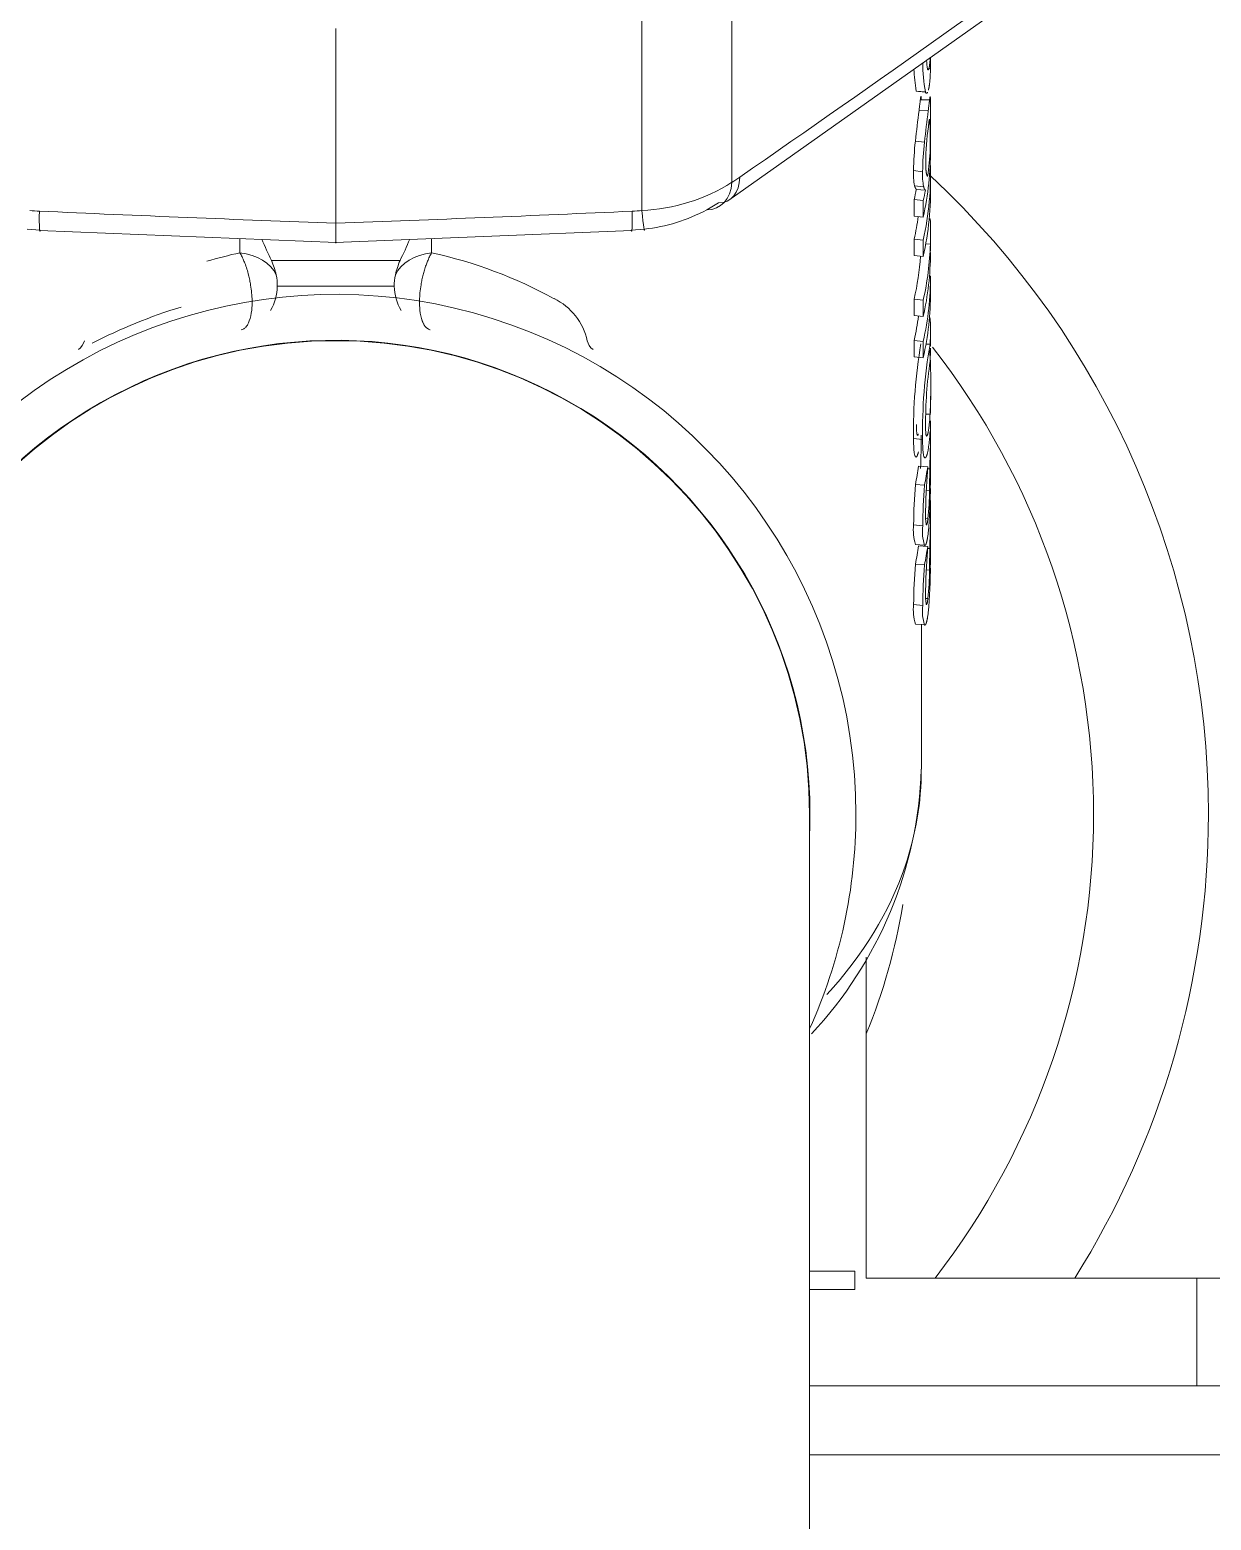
# Model space of a CAD drawing. Header units: millimetres. Extents: x 113490 to 142599, y -20467 to 115.
# Drawn here: x 132971.4 to 133022.9, y -7478.7 to -7413.8 of the extents above; entities that cross this region are included whole.
import ezdxf

# ---------------------------------------------------------------- set-up
doc = ezdxf.new("R2010")
doc.units = ezdxf.units.MM
doc.layers.add('DV1_0', color=7, linetype='Continuous')

msp = doc.modelspace()

# ---------------------------------------------------------------- linework, layer by layer
at = {"layer": 'DV1_0', "color": 7, "linetype": 'Continuous', "lineweight": 15}
for p, q in [((133002.019, -7421.115), (133019.776, -7408.558)), ((132984.761, -7413.747), (132984.761, -7422.22)), ((133010.53, -7415.494), (133010.647, -7415.491)), ((133010.661, -7415.253), (133010.661, -7415.004)), ((133010.041, -7416.465), (133010.437, -7416.502)), ((133010.256, -7416.843), (133010.656, -7416.849)), ((133010.588, -7417.894), (133010.637, -7417.896)), ((133010.002, -7418.65), (133010.398, -7418.69)), ((133010.661, -7419.094), (133010.661, -7418.379)), ((133009.967, -7420.592), (133010.363, -7420.635)), ((133010.661, -7420.813), (133010.661, -7420.098)), ((133009.948, -7421.911), (133009.948, -7421.196)), ((133009.948, -7421.196), (133010.343, -7421.24)), ((133010.04, -7420.751), (133010.436, -7420.789)), ((133010.343, -7421.955), (133010.343, -7421.24)), ((133009.948, -7421.911), (133010.343, -7421.955)), ((132971.322, -7422.476), (132971.894, -7422.525)), ((132971.865, -7422.539), (132984.796, -7423.059)), ((132984.727, -7423.059), (132997.658, -7422.539)), ((132997.628, -7422.525), (132998.2, -7422.476)), ((133010.604, -7422.03), (133010.65, -7422.029)), ((133009.948, -7423.63), (133009.948, -7422.915)), ((133009.948, -7422.915), (133010.343, -7422.959)), ((133010.343, -7423.674), (133010.343, -7422.959)), ((133010.661, -7423.43), (133010.661, -7422.701)), ((133009.948, -7423.63), (133010.343, -7423.674)), ((133010.661, -7425.223), (133010.661, -7424.508)), ((133009.948, -7426.248), (133009.948, -7425.533)), ((133009.948, -7425.533), (133010.343, -7425.577)), ((133010.343, -7426.292), (133010.343, -7425.577)), ((133009.948, -7426.248), (133010.343, -7426.292)), ((133010.661, -7427.583), (133010.661, -7426.841)), ((133009.948, -7428.04), (133009.948, -7427.325)), ((133009.948, -7427.325), (133010.343, -7427.369)), ((133010.343, -7428.084), (133010.343, -7427.369)), ((133009.948, -7428.04), (133010.343, -7428.084)), ((133010.661, -7430.497), (133010.661, -7429.754)), ((133010.661, -7431.86), (133010.661, -7431.071)), ((133010.139, -7432.803), (133010.537, -7432.83)), ((133010.534, -7432.917), (133010.627, -7432.92)), ((133010.537, -7432.83), (133010.537, -7432.867)), ((133010.002, -7433.599), (133010.398, -7433.639)), ((133010.479, -7433.857), (133010.613, -7433.863)), ((133010.661, -7435.331), (133010.661, -7434.541)), ((133010.008, -7436.212), (133010.404, -7436.252)), ((133010.139, -7436.273), (133010.537, -7436.301)), ((133010.444, -7436.232), (133010.447, -7436.232)), ((133010.534, -7436.387), (133010.627, -7436.391)), ((133010.537, -7436.301), (133010.537, -7436.337)), ((133010.002, -7437.069), (133010.398, -7437.109)), ((133010.479, -7437.327), (133010.613, -7437.333)), ((133010.008, -7439.682), (133010.404, -7439.722)), ((133010.261, -7446.008), (133010.261, -7439.685)), ((133010.444, -7439.702), (133010.447, -7439.703)), ((133005.391, -7507.97), (133005.391, -7447.97)), ((133007.861, -7468.17), (133007.861, -7454.192)), ((133005.391, -7467.87), (133007.361, -7467.87)), ((133007.361, -7467.87), (133007.361, -7468.67)), ((133005.391, -7468.67), (133007.361, -7468.67)), ((133022.261, -7468.17), (133007.861, -7468.17)), ((133025.261, -7468.17), (133022.261, -7468.17)), ((133034.76, -7472.87), (133005.391, -7472.87)), ((133034.76, -7475.87), (133005.391, -7475.87))]:
    msp.add_line(p, q, dxfattribs=at)
at = {"layer": 'DV1_0', "color": 7, "linetype": 'Continuous', "lineweight": 20}
for p, q in [((133002.015, -7412.055), (133002.015, -7420.442)), ((132998.087, -7413.253), (132998.087, -7421.67)), ((133010.161, -7417.309), (133010.559, -7417.334)), ((133009.921, -7419.934), (133010.316, -7419.98)), ((133000.913, -7421.639), (133001.422, -7421.333)), ((132980.589, -7422.89), (132980.589, -7423.509)), ((132988.934, -7422.89), (132988.934, -7423.509)), ((133010.454, -7423.127), (133010.655, -7423.13)), ((132981.964, -7423.852), (132987.559, -7423.852)), ((132987.31, -7424.97), (132982.213, -7424.97)), ((133010.463, -7427.485), (133010.641, -7427.49)), ((133010.474, -7430.538), (133010.641, -7430.543)), ((133009.921, -7431.605), (133010.316, -7431.651)), ((133009.926, -7435.36), (133010.32, -7435.405)), ((133010.451, -7435.092), (133010.546, -7435.099)), ((133009.926, -7438.83), (133010.32, -7438.876)), ((133010.451, -7438.563), (133010.546, -7438.569)), ((133022.261, -7468.17), (133022.261, -7472.87))]:
    msp.add_line(p, q, dxfattribs=at)
for centre, radius, start, end in [((132351.094, -6480.4), 1143.415, 304.720539, 305.808243), ((132997.739, -7413.661), 8.016, 272.48204, 302.23378), ((132997.833, -7413.703), 7.931, 301.82566, 304.75413), ((132972.28, -7412.282), 9.425, 264.86575, 267.40583), ((133029.7, -6152.753), 1270.262, 267.389881, 267.9726), ((132939.822, -6152.748), 1270.268, 272.027401, 272.610117), ((132997.243, -7412.282), 9.425, 272.59417, 275.13425), ((132984.895, -7443.087), 20.046, 102.40592, 106.66241), ((132984.627, -7443.087), 20.046, 61.26357, 77.59408), ((132993.12, -7427.898), 2.649, 12.0833, 64.38428), ((132973.229, -7427.221), 0.596, 303.62601, 348.08221), ((132996.293, -7427.221), 0.596, 191.91779, 236.37399), ((132984.761, -7447.97), 33, 0, 38.0669), ((132984.761, -7447.97), 33, 322.25696, 0)]:
    msp.add_arc(centre, radius, start, end, dxfattribs=at)
at = {"layer": 'DV1_0', "color": 7, "linetype": 'Continuous', "lineweight": 15}
for centre, radius, start, end in [((133016.307, -7415.313), 6.371, 181.74385, 190.41569), ((133016.5, -7415.359), 6.17, 178.82267, 190.68294), ((133015.692, -7414.655), 5.23, 185.25736, 189.38136), ((132945.274, -8279.467), 865.415, 85.681194, 85.701617), ((132945.274, -8279.467), 865.415, 85.675256, 85.676042), ((133072.302, -7425.338), 62.658, 172.63766, 173.87259), ((133075.106, -7425.689), 65.085, 172.62489, 173.82727), ((132922.617, -7417.916), 88.045, 359.6742, 0.69418), ((133022.414, -7419.66), 11.961, 172.12169, 179.58171), ((132956.165, -7418.921), 54.482, 359.92412, 1.07846), ((133023.25, -7420.131), 13.331, 173.62233, 179.1531), ((133023.615, -7420.181), 13.301, 173.56349, 179.132), ((132997.711, -7418.379), 12.95, 359.8352, 0.4532), ((133012.496, -7420.085), 2.579, 176.63505, 191.33242), ((133012.809, -7420.132), 2.498, 176.51363, 191.61776), ((132984.761, -7447.97), 38, 0, 47.03285), ((132997.532, -7415.494), 7.013, 275.46717, 298.8181), ((133310.3, -7422.67), 325.539, 179.9209, 180.07512), ((132993.758, -7422.657), 16.904, 358.39476, 2.12804), ((132999.388, -7415.322), 19.4, 203.0662, 206.08511), ((132970.135, -7415.322), 19.4, 333.91489, 336.9338), ((132980.261, -7424.904), 1.953, 358.08889, 12.77381), ((132989.261, -7424.904), 1.953, 167.22619, 181.91111), ((132980.12, -7424.954), 2.093, 329.28862, 359.56054), ((132989.403, -7424.954), 2.093, 180.43946, 210.71138), ((132984.761, -7447.97), 22.65, 0, 204.38153), ((132984.761, -7447.97), 23.1, 106.94712, 117.34329), ((132984.761, -7447.97), 20.65, 0, 182.47977), ((132984.761, -7447.97), 20.63, 0, 180), ((133032.447, -7431.278), 22.528, 170.2892, 180.83072), ((133032.477, -7431.291), 22.164, 170.12499, 180.93166), ((132986.274, -7429.26), 24.401, 356.98688, 3.58294), ((133029.425, -7430.954), 18.98, 171.74049, 180.24029), ((132968.247, -7431.222), 42.414, 357.70498, 0.52835), ((132968.135, -7431.225), 42.126, 357.71363, 359.69644), ((132970.982, -7432.096), 39.68, 359.14061, 0.36676), ((133073.532, -7437.06), 63.134, 176.19211, 177.00368), ((132973.908, -7432.844), 36.719, 358.4104, 359.8808), ((132631.995, -7431.041), 378.667, 359.60773, 359.75034), ((133035.93, -7435.612), 26.006, 175.55947, 179.44313), ((133036.159, -7435.662), 25.84, 175.50962, 179.4306), ((132992.788, -7433.885), 17.866, 354.07214, 0.80757), ((133030.454, -7435.005), 20.009, 176.43157, 179.4973), ((133000.217, -7433.92), 10.396, 353.48752, 0.31425), ((132968.247, -7434.692), 42.414, 357.70498, 0.52835), ((133013.62, -7434.925), 3.175, 178.28264, 187.46573), ((133011.971, -7435.592), 2.059, 173.50979, 197.52331), ((133012.281, -7435.639), 1.975, 173.2037, 198.07989), ((132970.982, -7435.566), 39.68, 359.14061, 0.36676), ((132631.995, -7434.511), 378.667, 359.60773, 359.75034), ((133073.532, -7440.53), 63.134, 176.19211, 177.00368), ((132973.908, -7436.314), 36.719, 358.4104, 359.8808), ((133035.93, -7439.083), 26.006, 175.55947, 179.44313), ((133036.159, -7439.132), 25.84, 175.50962, 179.4306), ((133030.454, -7438.475), 20.009, 176.43157, 179.4973), ((133000.217, -7437.39), 10.396, 353.48752, 0.31425), ((132992.788, -7437.355), 17.866, 354.07214, 0.80757), ((133011.971, -7439.063), 2.059, 173.50979, 197.52331), ((133012.281, -7439.109), 1.975, 173.2037, 198.07989), ((133013.62, -7438.395), 3.175, 178.28264, 187.46573), ((132992.53, -7445.402), 17.74, 316.8781, 358.02861), ((132984.761, -7447.97), 22.65, 335.61847, 0), ((132984.761, -7447.97), 20.65, 357.4781, 0), ((132984.761, -7447.97), 38, 327.8878, 0), ((132984.761, -7447.97), 38, 327.8878, 0), ((132984.761, -7447.97), 25, 337.51804, 350.95462)]:
    msp.add_arc(centre, radius, start, end, dxfattribs=at)
for centre, major_axis, start_param, end_param in [((132984.761, -7419.094), (-25.9, 0), 2.98473, 3.14566), ((132984.761, -7418.379), (25.9, 0), 6.184288, 6.249626), ((132984.761, -7420.098), (-25.9, 0), 2.98473, 3.169005), ((132984.761, -7420.813), (-25.9, 0), 2.98473, 3.16066), ((132984.761, -7418.379), (25.5, 0), -0.156863, -0.131948), ((132984.761, -7418.379), (25.9, 0), -0.156863, -0.131948), ((132984.761, -7420.098), (-25.5, 0), 2.98473, 3.039751), ((132984.761, -7422.716), (25.9, 0), 6.126323, 6.260558), ((132980.261, -7425.336), (0, 2.828), 5.022656, 5.264735), ((132989.261, -7425.336), (0, 2.828), 1.01845, 1.26053), ((132984.761, -7422.716), (25.5, 0), 6.126323, 6.230724), ((132984.761, -7423.431), (25.9, 0), 6.126323, 6.279118), ((132984.761, -7424.508), (-25.9, 0), 2.98473, 3.141593), ((132984.761, -7425.223), (-25.9, 0), 2.98473, 3.141593), ((132984.761, -7424.508), (-25.5, 0), 2.98473, 3.043776), ((132984.761, -7431.036), (25.5, 0), 6.14056, 6.185051), ((132984.761, -7431.036), (25.9, 0), 6.14056, 6.185051), ((132984.761, -7434.506), (25.5, 0), 6.14056, 6.185051), ((132984.761, -7434.506), (25.9, 0), 6.14056, 6.185051)]:
    msp.add_ellipse(centre, major_axis=major_axis, ratio=0.707107, start_param=start_param, end_param=end_param, dxfattribs=at)
at = {"layer": 'DV1_0', "color": 7, "linetype": 'Continuous', "lineweight": 20}
for centre, major_axis, start_param, end_param in [((132980.261, -7424.904), (2, 0), 0.310267, 1.406421), ((132989.261, -7424.904), (-2, 0), 4.876765, 5.972919)]:
    msp.add_ellipse(centre, major_axis=major_axis, ratio=0.707107, start_param=start_param, end_param=end_param, dxfattribs=at)
at = {"layer": 'DV1_0', "color": 7, "linetype": 'Continuous', "lineweight": 15}
for points, knots in [([(133010.646, -7415.04), (133010.646, -7415.049), (133010.644, -7415.07), (133010.642, -7415.115), (133010.638, -7415.161), (133010.634, -7415.208), (133010.631, -7415.238), (133010.628, -7415.267), (133010.626, -7415.285), (133010.624, -7415.307), (133010.622, -7415.323), (133010.62, -7415.341), (133010.618, -7415.353), (133010.617, -7415.363), (133010.616, -7415.369), (133010.615, -7415.374), (133010.614, -7415.378), (133010.614, -7415.382), (133010.613, -7415.386), (133010.613, -7415.39), (133010.612, -7415.393), (133010.611, -7415.398), (133010.61, -7415.403), (133010.609, -7415.412), (133010.607, -7415.421), (133010.605, -7415.435), (133010.603, -7415.446), (133010.6, -7415.459), (133010.598, -7415.469), (133010.594, -7415.483), (133010.591, -7415.496), (133010.585, -7415.512), (133010.581, -7415.524), (133010.574, -7415.538), (133010.567, -7415.547), (133010.556, -7415.551), (133010.545, -7415.542), (133010.536, -7415.521), (133010.532, -7415.507)], [0.2556357, 0.2556357, 0.2556357, 0.2556357, 0.2708333, 0.2916667, 0.3333333, 0.3541667, 0.3854167, 0.3958333, 0.4166667, 0.4270833, 0.4479167, 0.4583333, 0.4739583, 0.4791667, 0.4869792, 0.4895833, 0.4947917, 0.4973958, 0.5026042, 0.5052083, 0.5104167, 0.5130208, 0.5208333, 0.5260417, 0.5416667, 0.5520833, 0.5729167, 0.5833333, 0.6041667, 0.6145833, 0.6458333, 0.6666667, 0.7083333, 0.7291667, 0.7916667, 0.8333333, 0.9166667, 1, 1, 1, 1]), ([(133010.661, -7415.257), (133010.661, -7415.345), (133010.66, -7415.49), (133010.655, -7415.641), (133010.65, -7415.748), (133010.647, -7415.816), (133010.642, -7415.897), (133010.637, -7415.958), (133010.631, -7416.031), (133010.625, -7416.086), (133010.619, -7416.144), (133010.614, -7416.18), (133010.609, -7416.215), (133010.606, -7416.238), (133010.602, -7416.262), (133010.599, -7416.278), (133010.597, -7416.293), (133010.595, -7416.303), (133010.592, -7416.316), (133010.591, -7416.325), (133010.588, -7416.336), (133010.587, -7416.343), (133010.586, -7416.35), (133010.585, -7416.354), (133010.583, -7416.36), (133010.582, -7416.364), (133010.581, -7416.37), (133010.58, -7416.374), (133010.579, -7416.38), (133010.577, -7416.387), (133010.575, -7416.396), (133010.573, -7416.404), (133010.571, -7416.413), (133010.569, -7416.421), (133010.567, -7416.427), (133010.566, -7416.43), (133010.566, -7416.431)], [0, 0, 0, 0, 0.0833333, 0.1458333, 0.1666667, 0.2083333, 0.2291667, 0.2708333, 0.2916667, 0.3333333, 0.3541667, 0.3854167, 0.3958333, 0.4166667, 0.4270833, 0.4427083, 0.4479167, 0.4583333, 0.4635417, 0.4739583, 0.4791667, 0.4869792, 0.4895833, 0.4947917, 0.4973958, 0.5026042, 0.5052083, 0.5104167, 0.5130208, 0.5208333, 0.5260417, 0.5364583, 0.5416667, 0.5520833, 0.5572917, 0.5600002, 0.5600002, 0.5600002, 0.5600002]), ([(133010.161, -7417.309), (133010.167, -7417.26), (133010.179, -7417.169), (133010.191, -7417.068), (133010.201, -7416.988), (133010.207, -7416.94), (133010.212, -7416.896), (133010.216, -7416.869), (133010.219, -7416.841), (133010.222, -7416.824), (133010.224, -7416.808), (133010.225, -7416.798), (133010.227, -7416.787), (133010.228, -7416.78), (133010.229, -7416.773), (133010.229, -7416.769), (133010.23, -7416.763), (133010.231, -7416.759), (133010.231, -7416.755), (133010.232, -7416.752), (133010.232, -7416.749), (133010.233, -7416.748), (133010.233, -7416.745), (133010.233, -7416.744), (133010.234, -7416.742), (133010.234, -7416.74), (133010.234, -7416.737), (133010.235, -7416.735), (133010.235, -7416.732), (133010.236, -7416.729), (133010.237, -7416.725), (133010.237, -7416.723), (133010.238, -7416.719), (133010.239, -7416.716), (133010.24, -7416.711), (133010.241, -7416.708), (133010.242, -7416.704), (133010.243, -7416.701), (133010.245, -7416.699), (133010.246, -7416.7), (133010.248, -7416.704), (133010.25, -7416.714), (133010.252, -7416.737), (133010.254, -7416.775), (133010.256, -7416.818), (133010.256, -7416.843)], [0, 0, 0, 0, 0.083333, 0.166667, 0.208333, 0.270833, 0.291667, 0.333333, 0.354167, 0.385417, 0.395833, 0.416667, 0.427083, 0.442708, 0.447917, 0.458333, 0.463542, 0.473958, 0.479167, 0.486979, 0.489583, 0.494792, 0.497396, 0.502604, 0.505208, 0.510417, 0.513021, 0.520833, 0.526042, 0.536458, 0.541667, 0.552083, 0.557292, 0.572917, 0.583333, 0.604167, 0.614583, 0.645833, 0.666667, 0.708333, 0.729167, 0.791667, 0.833333, 0.916667, 1, 1, 1, 1]), ([(133010.535, -7416.517), (133010.535, -7416.518), (133010.53, -7416.527), (133010.524, -7416.538), (133010.511, -7416.555), (133010.498, -7416.565), (133010.48, -7416.567), (133010.46, -7416.552), (133010.444, -7416.522), (133010.437, -7416.502)], [0.6642282, 0.6642282, 0.6642282, 0.6642282, 0.6666667, 0.7083333, 0.7291667, 0.7916667, 0.8333333, 0.9166667, 1, 1, 1, 1]), ([(133010.559, -7417.334), (133010.566, -7417.284), (133010.577, -7417.191), (133010.59, -7417.089), (133010.6, -7417.008), (133010.606, -7416.958), (133010.611, -7416.914), (133010.615, -7416.886), (133010.619, -7416.857), (133010.621, -7416.84), (133010.623, -7416.823), (133010.625, -7416.813), (133010.626, -7416.801), (133010.627, -7416.794), (133010.628, -7416.787), (133010.629, -7416.783), (133010.63, -7416.777), (133010.63, -7416.773), (133010.631, -7416.769), (133010.631, -7416.766), (133010.632, -7416.763), (133010.632, -7416.761), (133010.633, -7416.759), (133010.633, -7416.757), (133010.633, -7416.755), (133010.633, -7416.753), (133010.634, -7416.75), (133010.634, -7416.748), (133010.635, -7416.744), (133010.635, -7416.741), (133010.636, -7416.738), (133010.637, -7416.735), (133010.637, -7416.731), (133010.638, -7416.728), (133010.639, -7416.723), (133010.64, -7416.719), (133010.642, -7416.715), (133010.643, -7416.712), (133010.645, -7416.709), (133010.646, -7416.709), (133010.648, -7416.713), (133010.65, -7416.722), (133010.652, -7416.744), (133010.654, -7416.782), (133010.656, -7416.824), (133010.656, -7416.849)], [0, 0, 0, 0, 0.083333, 0.166667, 0.208333, 0.270833, 0.291667, 0.333333, 0.354167, 0.385417, 0.395833, 0.416667, 0.427083, 0.442708, 0.447917, 0.458333, 0.463542, 0.473958, 0.479167, 0.486979, 0.489583, 0.494792, 0.497396, 0.502604, 0.505208, 0.510417, 0.513021, 0.520833, 0.526042, 0.536458, 0.541667, 0.552083, 0.557292, 0.572917, 0.583333, 0.604167, 0.614583, 0.645833, 0.666667, 0.708333, 0.729167, 0.791667, 0.833333, 0.916667, 1, 1, 1, 1]), ([(133010.566, -7418.021), (133010.57, -7417.985), (133010.577, -7417.927), (133010.584, -7417.871), (133010.589, -7417.834), (133010.593, -7417.812), (133010.596, -7417.787), (133010.599, -7417.769), (133010.602, -7417.751), (133010.604, -7417.741), (133010.606, -7417.732), (133010.607, -7417.726), (133010.608, -7417.72), (133010.609, -7417.715), (133010.611, -7417.71), (133010.612, -7417.707), (133010.613, -7417.704), (133010.614, -7417.702), (133010.614, -7417.701), (133010.615, -7417.7), (133010.615, -7417.699), (133010.616, -7417.699), (133010.616, -7417.699), (133010.616, -7417.699), (133010.617, -7417.698), (133010.617, -7417.698), (133010.617, -7417.698), (133010.617, -7417.698), (133010.618, -7417.698), (133010.618, -7417.698), (133010.618, -7417.698), (133010.618, -7417.698), (133010.618, -7417.698), (133010.619, -7417.699), (133010.619, -7417.699), (133010.619, -7417.699), (133010.619, -7417.699), (133010.62, -7417.699), (133010.62, -7417.7), (133010.621, -7417.7), (133010.621, -7417.701), (133010.622, -7417.703), (133010.622, -7417.705), (133010.623, -7417.707), (133010.624, -7417.71), (133010.625, -7417.715), (133010.627, -7417.723), (133010.628, -7417.731), (133010.629, -7417.743), (133010.63, -7417.754), (133010.632, -7417.769), (133010.632, -7417.783), (133010.634, -7417.806), (133010.635, -7417.839), (133010.637, -7417.874), (133010.637, -7417.896)], [0, 0, 0, 0, 0.083333, 0.145833, 0.166667, 0.208333, 0.229167, 0.270833, 0.291667, 0.322917, 0.333333, 0.354167, 0.364583, 0.385417, 0.395833, 0.416667, 0.427083, 0.442708, 0.447917, 0.458333, 0.463542, 0.471354, 0.473958, 0.479167, 0.481771, 0.486979, 0.489583, 0.494792, 0.497396, 0.502604, 0.505208, 0.510417, 0.513021, 0.518229, 0.520833, 0.526042, 0.528646, 0.536458, 0.541667, 0.552083, 0.557292, 0.572917, 0.583333, 0.604167, 0.614583, 0.645833, 0.666667, 0.708333, 0.729167, 0.770833, 0.791667, 0.833333, 0.854167, 0.916667, 1, 1, 1, 1]), ([(133010.535, -7420.187), (133010.531, -7420.185), (133010.525, -7420.178), (133010.516, -7420.165), (133010.509, -7420.15), (133010.504, -7420.138), (133010.5, -7420.124), (133010.497, -7420.114), (133010.493, -7420.102), (133010.491, -7420.094), (133010.489, -7420.085), (133010.487, -7420.079), (133010.486, -7420.072), (133010.485, -7420.067), (133010.484, -7420.062), (133010.483, -7420.059), (133010.482, -7420.055), (133010.482, -7420.053), (133010.481, -7420.05), (133010.481, -7420.048), (133010.48, -7420.046), (133010.48, -7420.044), (133010.48, -7420.042), (133010.479, -7420.04), (133010.479, -7420.038), (133010.478, -7420.036), (133010.478, -7420.034), (133010.478, -7420.032), (133010.477, -7420.03), (133010.477, -7420.028), (133010.476, -7420.026), (133010.476, -7420.024), (133010.476, -7420.021), (133010.475, -7420.018), (133010.474, -7420.013), (133010.474, -7420.009), (133010.473, -7420.003), (133010.472, -7419.996), (133010.471, -7419.986), (133010.47, -7419.977), (133010.468, -7419.962), (133010.466, -7419.947), (133010.464, -7419.923), (133010.462, -7419.9), (133010.46, -7419.87), (133010.459, -7419.844), (133010.457, -7419.81), (133010.456, -7419.781), (133010.455, -7419.736), (133010.454, -7419.672), (133010.453, -7419.61), (133010.453, -7419.573)], [0, 0, 0, 0, 0.083333, 0.166667, 0.208333, 0.270833, 0.291667, 0.333333, 0.354167, 0.385417, 0.395833, 0.416667, 0.427083, 0.442708, 0.447917, 0.458333, 0.463542, 0.471354, 0.473958, 0.479167, 0.481771, 0.486979, 0.489583, 0.494792, 0.497396, 0.502604, 0.505208, 0.510417, 0.513021, 0.518229, 0.520833, 0.526042, 0.528646, 0.536458, 0.541667, 0.552083, 0.557292, 0.572917, 0.583333, 0.604167, 0.614583, 0.645833, 0.666667, 0.708333, 0.729167, 0.770833, 0.791667, 0.833333, 0.854167, 0.916667, 1, 1, 1, 1]), ([(133010.04, -7420.751), (133010.038, -7420.749), (133010.036, -7420.744), (133010.033, -7420.738), (133010.03, -7420.734), (133010.028, -7420.731), (133010.026, -7420.727), (133010.024, -7420.724), (133010.022, -7420.72), (133010.02, -7420.717), (133010.017, -7420.713), (133010.016, -7420.71), (133010.014, -7420.708), (133010.013, -7420.706), (133010.011, -7420.704), (133010.011, -7420.703), (133010.01, -7420.701), (133010.009, -7420.7), (133010.008, -7420.699), (133010.008, -7420.699), (133010.007, -7420.698), (133010.007, -7420.698), (133010.007, -7420.697), (133010.006, -7420.697), (133010.006, -7420.696), (133010.006, -7420.695), (133010.005, -7420.695), (133010.005, -7420.694), (133010.005, -7420.694), (133010.004, -7420.693), (133010.004, -7420.693), (133010.004, -7420.692), (133010.003, -7420.692), (133010.003, -7420.691), (133010.002, -7420.691), (133010.002, -7420.69), (133010.001, -7420.689), (133010.001, -7420.688), (133010, -7420.686), (133009.999, -7420.684), (133009.997, -7420.682), (133009.996, -7420.68), (133009.994, -7420.676), (133009.993, -7420.673), (133009.99, -7420.667), (133009.988, -7420.662), (133009.985, -7420.654), (133009.981, -7420.645), (133009.977, -7420.631), (133009.972, -7420.614), (133009.969, -7420.6), (133009.967, -7420.592)], [0, 0, 0, 0, 0.083333, 0.145833, 0.166667, 0.208333, 0.229167, 0.270833, 0.291667, 0.333333, 0.354167, 0.385417, 0.395833, 0.416667, 0.427083, 0.442708, 0.447917, 0.458333, 0.463542, 0.471354, 0.473958, 0.479167, 0.481771, 0.486979, 0.489583, 0.494792, 0.497396, 0.502604, 0.505208, 0.510417, 0.513021, 0.518229, 0.520833, 0.526042, 0.528646, 0.536458, 0.541667, 0.552083, 0.557292, 0.572917, 0.583333, 0.604167, 0.614583, 0.645833, 0.666667, 0.708333, 0.729167, 0.791667, 0.833333, 0.916667, 1, 1, 1, 1]), ([(133010.436, -7420.789), (133010.435, -7420.786), (133010.432, -7420.782), (133010.429, -7420.776), (133010.427, -7420.772), (133010.425, -7420.769), (133010.422, -7420.765), (133010.42, -7420.762), (133010.418, -7420.759), (133010.416, -7420.755), (133010.413, -7420.752), (133010.412, -7420.749), (133010.41, -7420.747), (133010.409, -7420.745), (133010.408, -7420.743), (133010.407, -7420.742), (133010.406, -7420.741), (133010.405, -7420.74), (133010.404, -7420.739), (133010.404, -7420.738), (133010.403, -7420.738), (133010.403, -7420.737), (133010.403, -7420.737), (133010.402, -7420.736), (133010.402, -7420.736), (133010.402, -7420.735), (133010.401, -7420.735), (133010.401, -7420.734), (133010.401, -7420.734), (133010.4, -7420.733), (133010.4, -7420.733), (133010.4, -7420.732), (133010.399, -7420.732), (133010.399, -7420.731), (133010.398, -7420.731), (133010.398, -7420.73), (133010.397, -7420.729), (133010.397, -7420.728), (133010.396, -7420.726), (133010.395, -7420.725), (133010.393, -7420.723), (133010.392, -7420.721), (133010.39, -7420.717), (133010.388, -7420.714), (133010.386, -7420.708), (133010.384, -7420.703), (133010.38, -7420.695), (133010.377, -7420.687), (133010.373, -7420.673), (133010.368, -7420.657), (133010.364, -7420.642), (133010.363, -7420.635)], [0, 0, 0, 0, 0.083333, 0.145833, 0.166667, 0.208333, 0.229167, 0.270833, 0.291667, 0.333333, 0.354167, 0.385417, 0.395833, 0.416667, 0.427083, 0.442708, 0.447917, 0.458333, 0.463542, 0.471354, 0.473958, 0.479167, 0.481771, 0.486979, 0.489583, 0.494792, 0.497396, 0.502604, 0.505208, 0.510417, 0.513021, 0.518229, 0.520833, 0.526042, 0.528646, 0.536458, 0.541667, 0.552083, 0.557292, 0.572917, 0.583333, 0.604167, 0.614583, 0.645833, 0.666667, 0.708333, 0.729167, 0.791667, 0.833333, 0.916667, 1, 1, 1, 1]), ([(133010.641, -7427.49), (133010.648, -7427.37), (133010.656, -7427.176), (133010.66, -7426.987), (133010.661, -7426.859), (133010.661, -7426.781), (133010.66, -7426.692), (133010.658, -7426.628), (133010.655, -7426.556), (133010.652, -7426.506), (133010.648, -7426.458), (133010.645, -7426.429), (133010.642, -7426.405), (133010.64, -7426.39), (133010.638, -7426.376), (133010.636, -7426.367), (133010.634, -7426.359), (133010.633, -7426.355), (133010.632, -7426.349), (133010.63, -7426.346), (133010.629, -7426.342), (133010.628, -7426.34), (133010.627, -7426.337), (133010.627, -7426.336), (133010.626, -7426.335), (133010.625, -7426.334), (133010.625, -7426.333), (133010.624, -7426.332), (133010.623, -7426.331), (133010.622, -7426.33), (133010.621, -7426.329), (133010.619, -7426.328), (133010.618, -7426.328), (133010.617, -7426.329), (133010.616, -7426.329), (133010.615, -7426.33), (133010.615, -7426.33)], [0, 0, 0, 0, 0.0833333, 0.1458333, 0.1666667, 0.2083333, 0.2291667, 0.2708333, 0.2916667, 0.3333333, 0.3541667, 0.3854167, 0.3958333, 0.4166667, 0.4270833, 0.4427083, 0.4479167, 0.4583333, 0.4635417, 0.4739583, 0.4791667, 0.4869792, 0.4895833, 0.4947917, 0.4973958, 0.5026042, 0.5052083, 0.5104167, 0.5130208, 0.5208333, 0.5260417, 0.5364583, 0.5416667, 0.5520833, 0.5572917, 0.5600002, 0.5600002, 0.5600002, 0.5600002]), ([(133010.641, -7428.228), (133010.647, -7428.135), (133010.654, -7427.962), (133010.659, -7427.786), (133010.661, -7427.697), (133010.661, -7427.671)], [0, 0, 0, 0, 0.0833333, 0.1666667, 0.2015156, 0.2015156, 0.2015156, 0.2015156]), ([(133010.048, -7430.997), (133010.048, -7431.058), (133010.049, -7431.155), (133010.053, -7431.244), (133010.057, -7431.302), (133010.06, -7431.336), (133010.064, -7431.373), (133010.068, -7431.398), (133010.074, -7431.423), (133010.078, -7431.439), (133010.084, -7431.452), (133010.088, -7431.458), (133010.093, -7431.462), (133010.096, -7431.463), (133010.099, -7431.463), (133010.101, -7431.462), (133010.104, -7431.461), (133010.105, -7431.46), (133010.107, -7431.458), (133010.109, -7431.456), (133010.111, -7431.454), (133010.112, -7431.453), (133010.113, -7431.451), (133010.114, -7431.45), (133010.115, -7431.448), (133010.116, -7431.446), (133010.117, -7431.445), (133010.118, -7431.443), (133010.119, -7431.441), (133010.121, -7431.438), (133010.123, -7431.434), (133010.124, -7431.43), (133010.127, -7431.424), (133010.128, -7431.42), (133010.13, -7431.415), (133010.131, -7431.413), (133010.131, -7431.413)], [0, 0, 0, 0, 0.0833333, 0.1458333, 0.1666667, 0.2083333, 0.2291667, 0.2708333, 0.2916667, 0.3333333, 0.3541667, 0.3854167, 0.3958333, 0.4166667, 0.4270833, 0.4427083, 0.4479167, 0.4583333, 0.4635417, 0.4739583, 0.4791667, 0.4869792, 0.4895833, 0.4947917, 0.4973958, 0.5026042, 0.5052083, 0.5104167, 0.5130208, 0.5208333, 0.5260417, 0.5364583, 0.5416667, 0.5520833, 0.5572917, 0.5599997, 0.5599997, 0.5599997, 0.5599997]), ([(133010.641, -7430.543), (133010.636, -7430.635), (133010.625, -7430.805), (133010.607, -7430.985), (133010.591, -7431.125), (133010.579, -7431.205), (133010.568, -7431.275), (133010.56, -7431.317), (133010.551, -7431.359), (133010.545, -7431.383), (133010.54, -7431.405), (133010.536, -7431.419), (133010.532, -7431.432), (133010.529, -7431.441), (133010.526, -7431.449), (133010.524, -7431.453), (133010.522, -7431.459), (133010.52, -7431.463), (133010.518, -7431.468), (133010.517, -7431.47), (133010.516, -7431.473), (133010.515, -7431.475), (133010.514, -7431.477), (133010.513, -7431.478), (133010.512, -7431.48), (133010.511, -7431.481), (133010.51, -7431.483), (133010.509, -7431.485), (133010.507, -7431.487), (133010.505, -7431.489), (133010.503, -7431.491), (133010.501, -7431.492), (133010.499, -7431.494), (133010.497, -7431.495), (133010.493, -7431.495), (133010.49, -7431.494), (133010.486, -7431.491), (133010.481, -7431.486), (133010.476, -7431.473), (133010.471, -7431.458), (133010.465, -7431.433), (133010.461, -7431.408), (133010.457, -7431.371), (133010.454, -7431.338), (133010.45, -7431.28), (133010.446, -7431.191), (133010.445, -7431.095), (133010.445, -7431.034)], [0, 0, 0, 0, 0.083333, 0.166667, 0.208333, 0.270833, 0.291667, 0.333333, 0.354167, 0.385417, 0.395833, 0.416667, 0.427083, 0.442708, 0.447917, 0.458333, 0.463542, 0.473958, 0.479167, 0.486979, 0.489583, 0.494792, 0.497396, 0.502604, 0.505208, 0.510417, 0.513021, 0.520833, 0.526042, 0.536458, 0.541667, 0.552083, 0.557292, 0.572917, 0.583333, 0.604167, 0.614583, 0.645833, 0.666667, 0.708333, 0.729167, 0.770833, 0.791667, 0.833333, 0.854167, 0.916667, 1, 1, 1, 1]), ([(133010.134, -7432.182), (133010.129, -7432.207), (133010.12, -7432.242), (133010.106, -7432.288), (133010.097, -7432.315), (133010.087, -7432.338), (133010.081, -7432.352), (133010.074, -7432.366), (133010.069, -7432.374), (133010.065, -7432.382), (133010.062, -7432.386), (133010.058, -7432.391), (133010.055, -7432.394), (133010.051, -7432.398), (133010.049, -7432.4), (133010.047, -7432.402), (133010.045, -7432.403), (133010.043, -7432.404), (133010.042, -7432.405), (133010.04, -7432.406), (133010.039, -7432.407), (133010.036, -7432.407), (133010.034, -7432.408), (133010.031, -7432.409), (133010.028, -7432.409), (133010.024, -7432.409), (133010.021, -7432.408), (133010.017, -7432.406), (133010.013, -7432.404), (133010.007, -7432.399), (133010.002, -7432.393), (133009.994, -7432.381), (133009.987, -7432.366), (133009.976, -7432.338), (133009.967, -7432.306), (133009.958, -7432.259), (133009.951, -7432.214), (133009.943, -7432.151), (133009.937, -7432.093), (133009.93, -7431.998), (133009.924, -7431.853), (133009.921, -7431.701), (133009.921, -7431.605)], [0.2943782, 0.2943782, 0.2943782, 0.2943782, 0.3333333, 0.3541667, 0.3854167, 0.3958333, 0.4166667, 0.4270833, 0.4427083, 0.4479167, 0.4583333, 0.4635417, 0.4739583, 0.4791667, 0.4869792, 0.4895833, 0.4947917, 0.4973958, 0.5026042, 0.5052083, 0.5104167, 0.5130208, 0.5208333, 0.5260417, 0.5364583, 0.5416667, 0.5520833, 0.5572917, 0.5729167, 0.5833333, 0.6041667, 0.6145833, 0.6458333, 0.6666667, 0.7083333, 0.7291667, 0.7708333, 0.7916667, 0.8333333, 0.8541667, 0.9166667, 1, 1, 1, 1]), ([(133010.641, -7431.281), (133010.635, -7431.402), (133010.621, -7431.597), (133010.6, -7431.787), (133010.584, -7431.915), (133010.573, -7431.994), (133010.558, -7432.083), (133010.546, -7432.148), (133010.531, -7432.22), (133010.518, -7432.27), (133010.504, -7432.319), (133010.494, -7432.347), (133010.485, -7432.371), (133010.478, -7432.386), (133010.471, -7432.4), (133010.466, -7432.409), (133010.462, -7432.417), (133010.458, -7432.421), (133010.455, -7432.426), (133010.451, -7432.43), (133010.448, -7432.434), (133010.446, -7432.436), (133010.443, -7432.438), (133010.442, -7432.44), (133010.44, -7432.441), (133010.438, -7432.442), (133010.437, -7432.443), (133010.435, -7432.444), (133010.433, -7432.445), (133010.431, -7432.446), (133010.427, -7432.447), (133010.424, -7432.447), (133010.421, -7432.447), (133010.418, -7432.447), (133010.413, -7432.445), (133010.409, -7432.443), (133010.403, -7432.439), (133010.398, -7432.433), (133010.39, -7432.422), (133010.382, -7432.408), (133010.372, -7432.38), (133010.363, -7432.349), (133010.353, -7432.302), (133010.346, -7432.258), (133010.338, -7432.195), (133010.332, -7432.138), (133010.325, -7432.043), (133010.318, -7431.899), (133010.316, -7431.747), (133010.316, -7431.651)], [0, 0, 0, 0, 0.083333, 0.145833, 0.166667, 0.208333, 0.229167, 0.270833, 0.291667, 0.333333, 0.354167, 0.385417, 0.395833, 0.416667, 0.427083, 0.442708, 0.447917, 0.458333, 0.463542, 0.473958, 0.479167, 0.486979, 0.489583, 0.494792, 0.497396, 0.502604, 0.505208, 0.510417, 0.513021, 0.520833, 0.526042, 0.536458, 0.541667, 0.552083, 0.557292, 0.572917, 0.583333, 0.604167, 0.614583, 0.645833, 0.666667, 0.708333, 0.729167, 0.770833, 0.791667, 0.833333, 0.854167, 0.916667, 1, 1, 1, 1]), ([(133010.471, -7435.337), (133010.473, -7435.342), (133010.476, -7435.35), (133010.479, -7435.355), (133010.482, -7435.358), (133010.483, -7435.36), (133010.486, -7435.361), (133010.487, -7435.361), (133010.489, -7435.361), (133010.49, -7435.36), (133010.492, -7435.36), (133010.493, -7435.359), (133010.493, -7435.358), (133010.493, -7435.358)], [0, 0, 0, 0, 0.0833333, 0.1458333, 0.1666667, 0.2083333, 0.2291667, 0.2708333, 0.2916667, 0.3229167, 0.3333333, 0.3541667, 0.3603059, 0.3603059, 0.3603059, 0.3603059]), ([(133010.506, -7435.331), (133010.506, -7435.33), (133010.507, -7435.328), (133010.508, -7435.324), (133010.509, -7435.32), (133010.51, -7435.314), (133010.512, -7435.307), (133010.515, -7435.295), (133010.517, -7435.284), (133010.521, -7435.265), (133010.524, -7435.245), (133010.53, -7435.209), (133010.537, -7435.164), (133010.543, -7435.121), (133010.546, -7435.099)], [0.5599995, 0.5599995, 0.5599995, 0.5599995, 0.5729167, 0.5833333, 0.6041667, 0.6145833, 0.6458333, 0.6666667, 0.7083333, 0.7291667, 0.7916667, 0.8333333, 0.9166667, 1, 1, 1, 1]), ([(133010.559, -7435.73), (133010.555, -7435.761), (133010.547, -7435.82), (133010.537, -7435.888), (133010.527, -7435.944), (133010.521, -7435.979), (133010.514, -7436.013), (133010.51, -7436.034), (133010.505, -7436.056), (133010.502, -7436.071), (133010.498, -7436.085), (133010.496, -7436.094), (133010.493, -7436.105), (133010.491, -7436.114), (133010.489, -7436.123), (133010.487, -7436.129), (133010.485, -7436.135), (133010.484, -7436.138), (133010.484, -7436.141), (133010.483, -7436.142), (133010.482, -7436.145), (133010.482, -7436.147), (133010.481, -7436.149), (133010.481, -7436.151), (133010.48, -7436.154), (133010.479, -7436.157), (133010.477, -7436.161), (133010.476, -7436.167), (133010.473, -7436.174), (133010.471, -7436.181), (133010.468, -7436.188), (133010.466, -7436.194), (133010.462, -7436.203), (133010.459, -7436.211), (133010.454, -7436.221), (133010.449, -7436.229), (133010.443, -7436.24), (133010.436, -7436.248), (133010.427, -7436.256), (133010.416, -7436.259), (133010.408, -7436.255), (133010.404, -7436.252)], [0, 0, 0, 0, 0.083333, 0.166667, 0.208333, 0.270833, 0.291667, 0.333333, 0.354167, 0.385417, 0.395833, 0.416667, 0.427083, 0.447917, 0.458333, 0.473958, 0.479167, 0.486979, 0.489583, 0.494792, 0.497396, 0.502604, 0.505208, 0.510417, 0.513021, 0.520833, 0.526042, 0.541667, 0.552083, 0.572917, 0.583333, 0.604167, 0.614583, 0.645833, 0.666667, 0.708333, 0.729167, 0.791667, 0.833333, 0.916667, 1, 1, 1, 1]), ([(133010.471, -7438.807), (133010.473, -7438.812), (133010.476, -7438.82), (133010.479, -7438.826), (133010.482, -7438.829), (133010.483, -7438.83), (133010.486, -7438.831), (133010.487, -7438.832), (133010.489, -7438.831), (133010.49, -7438.831), (133010.492, -7438.83), (133010.493, -7438.829), (133010.493, -7438.828), (133010.493, -7438.828)], [0, 0, 0, 0, 0.0833333, 0.1458333, 0.1666667, 0.2083333, 0.2291667, 0.2708333, 0.2916667, 0.3229167, 0.3333333, 0.3541667, 0.3603059, 0.3603059, 0.3603059, 0.3603059]), ([(133010.506, -7438.801), (133010.506, -7438.8), (133010.507, -7438.798), (133010.508, -7438.794), (133010.509, -7438.79), (133010.51, -7438.784), (133010.512, -7438.777), (133010.515, -7438.765), (133010.517, -7438.754), (133010.521, -7438.736), (133010.524, -7438.715), (133010.53, -7438.679), (133010.537, -7438.634), (133010.543, -7438.592), (133010.546, -7438.569)], [0.5599995, 0.5599995, 0.5599995, 0.5599995, 0.5729167, 0.5833333, 0.6041667, 0.6145833, 0.6458333, 0.6666667, 0.7083333, 0.7291667, 0.7916667, 0.8333333, 0.9166667, 1, 1, 1, 1]), ([(133010.559, -7439.2), (133010.555, -7439.231), (133010.547, -7439.291), (133010.537, -7439.358), (133010.527, -7439.414), (133010.521, -7439.45), (133010.514, -7439.483), (133010.51, -7439.504), (133010.505, -7439.527), (133010.502, -7439.541), (133010.498, -7439.555), (133010.496, -7439.564), (133010.493, -7439.575), (133010.491, -7439.584), (133010.489, -7439.593), (133010.487, -7439.599), (133010.485, -7439.605), (133010.484, -7439.608), (133010.484, -7439.611), (133010.483, -7439.613), (133010.482, -7439.615), (133010.482, -7439.617), (133010.481, -7439.619), (133010.481, -7439.621), (133010.48, -7439.624), (133010.479, -7439.627), (133010.477, -7439.632), (133010.476, -7439.637), (133010.473, -7439.645), (133010.471, -7439.651), (133010.468, -7439.659), (133010.466, -7439.665), (133010.462, -7439.673), (133010.459, -7439.681), (133010.454, -7439.691), (133010.449, -7439.7), (133010.443, -7439.71), (133010.436, -7439.718), (133010.427, -7439.726), (133010.416, -7439.729), (133010.408, -7439.726), (133010.404, -7439.722)], [0, 0, 0, 0, 0.083333, 0.166667, 0.208333, 0.270833, 0.291667, 0.333333, 0.354167, 0.385417, 0.395833, 0.416667, 0.427083, 0.447917, 0.458333, 0.473958, 0.479167, 0.486979, 0.489583, 0.494792, 0.497396, 0.502604, 0.505208, 0.510417, 0.513021, 0.520833, 0.526042, 0.541667, 0.552083, 0.572917, 0.583333, 0.604167, 0.614583, 0.645833, 0.666667, 0.708333, 0.729167, 0.791667, 0.833333, 0.916667, 1, 1, 1, 1])]:
    msp.add_open_spline(points, degree=3, knots=knots, dxfattribs=at)
for points in [[(133000.913, -7421.639), (133001.527, -7421.644), (133001.955, -7421.179), (133002.015, -7420.442)], [(133002.354, -7420.219), (133002.345, -7420.906), (133001.986, -7421.336), (133001.422, -7421.333)], [(132971.853, -7421.698), (132971.842, -7422.384), (132971.858, -7422.704), (132971.894, -7422.525)], [(132998.087, -7421.67), (132998.159, -7422.364), (132998.204, -7422.678), (132998.2, -7422.476)]]:
    msp.add_open_spline(points, degree=3, dxfattribs=at)
at = {"layer": 'DV1_0', "color": 7, "linetype": 'Continuous', "lineweight": 20}
msp.add_open_spline([(132997.628, -7422.525), (132997.664, -7422.704), (132997.68, -7422.384), (132997.67, -7421.698)], degree=3, dxfattribs=at)
for points, knots in [([(132980.589, -7423.509), (132980.605, -7423.539), (132980.638, -7423.598), (132980.683, -7423.69), (132980.725, -7423.78), (132980.763, -7423.869), (132980.82, -7424.013), (132980.89, -7424.214), (132980.961, -7424.465), (132981.013, -7424.699), (132981.084, -7425.072), (132981.124, -7425.536), (132981.107, -7426.071), (132981.033, -7426.387), (132980.958, -7426.573), (132980.908, -7426.668), (132980.84, -7426.757), (132980.752, -7426.834), (132980.682, -7426.856), (132980.644, -7426.867)], [0, 0, 0, 0, 0.027962, 0.054451, 0.079475, 0.103055, 0.12523, 0.191139, 0.250371, 0.299807, 0.348879, 0.500058, 0.607562, 0.749657, 0.784516, 0.826948, 0.877014, 0.93472, 1, 1, 1, 1]), ([(132988.878, -7426.867), (132988.861, -7426.863), (132988.826, -7426.855), (132988.778, -7426.831), (132988.734, -7426.801), (132988.695, -7426.766), (132988.66, -7426.727), (132988.63, -7426.686), (132988.603, -7426.644), (132988.58, -7426.601), (132988.56, -7426.558), (132988.542, -7426.517), (132988.484, -7426.365), (132988.415, -7426.071), (132988.399, -7425.532), (132988.439, -7425.062), (132988.513, -7424.684), (132988.561, -7424.468), (132988.622, -7424.254), (132988.687, -7424.057), (132988.759, -7423.867), (132988.84, -7423.683), (132988.901, -7423.569), (132988.934, -7423.509)], [0, 0, 0, 0, 0.030617, 0.059681, 0.08718, 0.113105, 0.137451, 0.160217, 0.181402, 0.201012, 0.219051, 0.235527, 0.25045, 0.3925, 0.500033, 0.654484, 0.70358, 0.753209, 0.800579, 0.851926, 0.895722, 0.945008, 1, 1, 1, 1]), ([(133010.26, -7446.007), (133010.26, -7447.426), (133009.686, -7450.885), (133007.719, -7454.105), (133006.152, -7455.817)], [0.3706339, 0.3706339, 0.3706339, 0.3706339, 0.5669601, 0.8492674, 0.8492674, 0.8492674, 0.8492674])]:
    msp.add_open_spline(points, degree=3, knots=knots, dxfattribs=at)

doc.saveas('drawing.dxf')
